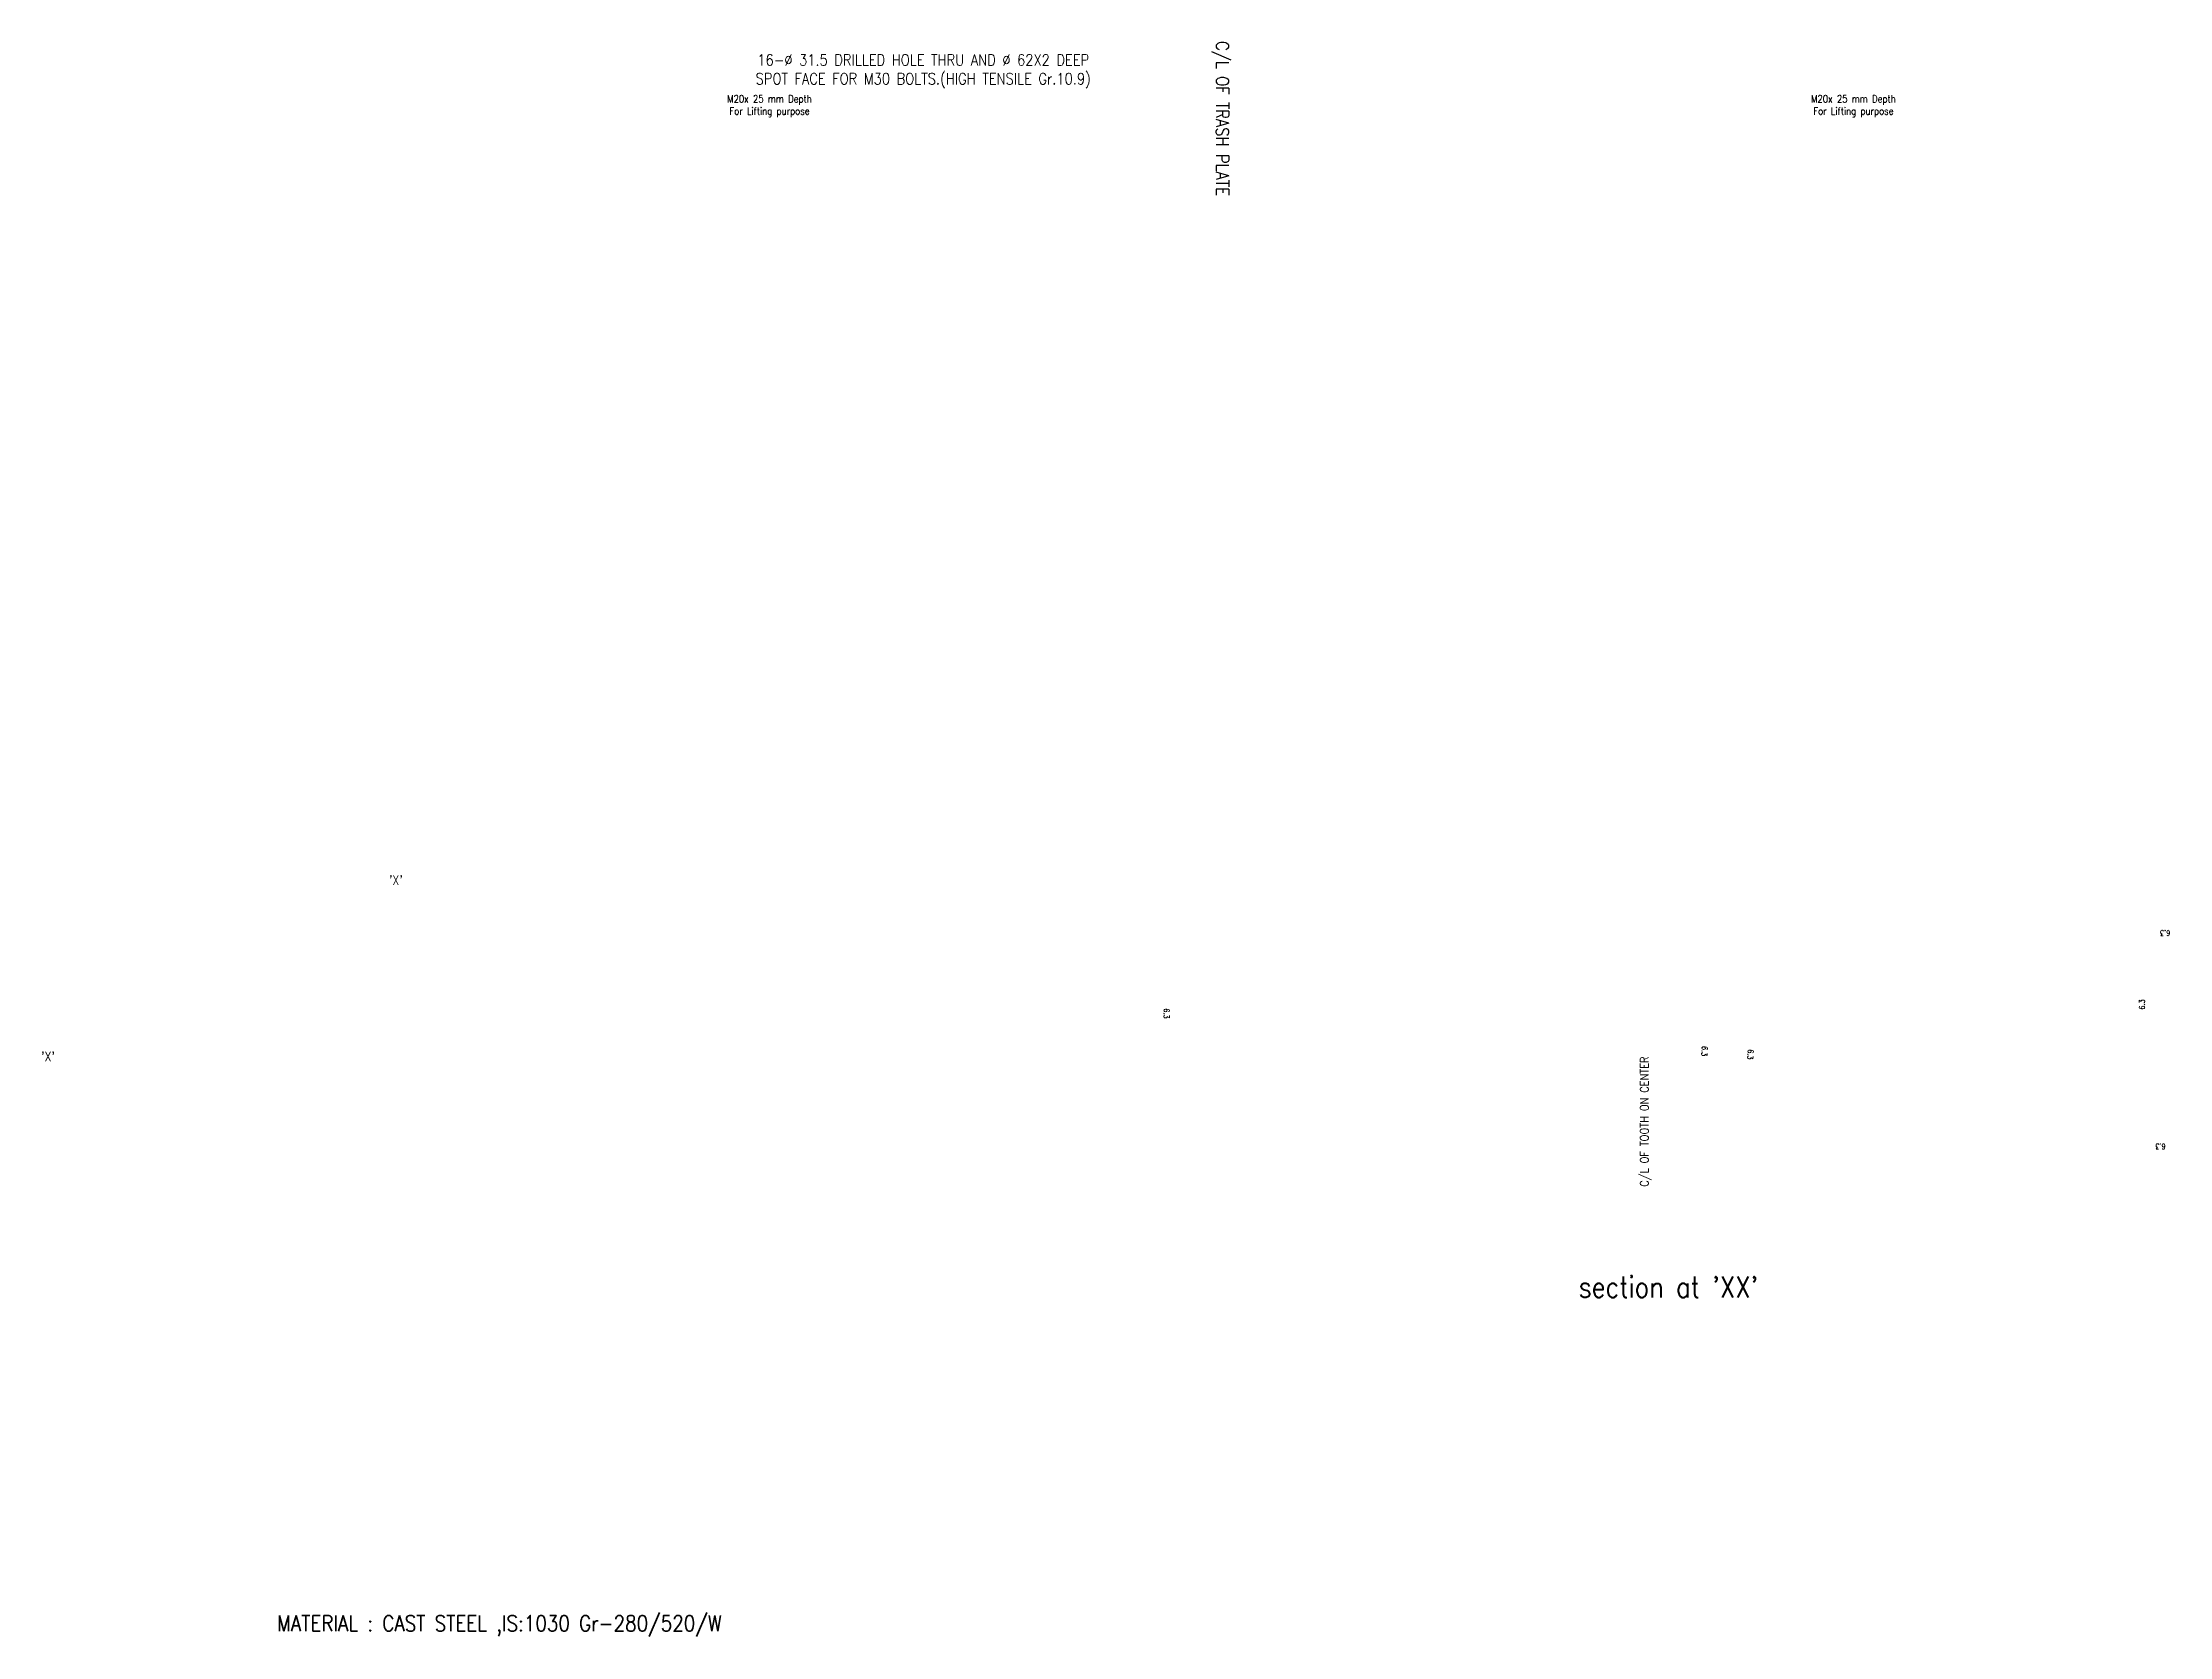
# Model space of a CAD drawing. Header units: millimetres. Extents: x 135002 to 160744, y 22203 to 27033.
# Drawn here: x 146215 to 147161, y 26293 to 27002 of the extents above; entities that cross this region are included whole.
import ezdxf

# ---------------------------------------------------------------- set-up
doc = ezdxf.new("R2010")
doc.units = ezdxf.units.MM
doc.header["$LTSCALE"] = 25
doc.linetypes.add('DASHED', pattern=[0.75, 0.5, -0.25])
doc.layers.get('0').update_dxf_attribs({"linetype": 'CONTINUOUS'})
doc.layers.add('dought line', color=6, linetype='DASHED', lineweight=15)
doc.layers.add('main', color=7, linetype='CONTINUOUS', lineweight=30)
doc.styles.get("Standard").update_dxf_attribs({"font": 'romans.shx', "width": 0.85, "bigfont": 'fls_ful.shx'})

msp = doc.modelspace()

# ---------------------------------------------------------------- texts
at = {"lineweight": -3, "attachment_point": 5}
for s, insert, char_height, rotation in [('C/L OF TRASH PLATE', (146739.012, 26968.066), 5.625, 270), ('C/L OF TRASH PLATE', (146739.012, 26968.066), 5.625, 270), ('C/L OF TOOTH ON CENTER', (146928.189, 26522.082), 3.75, 90), ('C/L OF TOOTH ON CENTER', (146928.189, 26522.082), 3.75, 90)]:
    msp.add_mtext(s, dxfattribs=dict(at, insert=insert, char_height=char_height, rotation=rotation))
at = {"char_height": 3.25, "attachment_point": 5}
for insert in [(146538.619, 26973.589), (146538.619, 26973.589), (147020.454, 26973.589), (147020.454, 26973.589)]:
    msp.add_mtext('M20x 25 mm Depth \\PFor Lifting purpose', dxfattribs=dict(at, insert=insert))
at = {"color": 4, "attachment_point": 5}
for s, insert, char_height in [("\\A1;section at 'XX'", (146938.192, 26448.551), 9.36), ('\\A1;MATERIAL : CAST STEEL ,IS:1030 Gr-280/520/W', (146418.556, 26297.85), 7.02)]:
    msp.add_mtext(s, dxfattribs=dict(at, insert=insert, char_height=char_height))
at = {"layer": 'dought line', "color": 4, "ltscale": 0.6, "char_height": 4.2, "attachment_point": 5}
for insert in [(146372.526, 26629.475), (146217.906, 26551.019)]:
    msp.add_mtext("\\A1;'X'", dxfattribs=dict(at, insert=insert))
at = {"layer": 'main', "insert": (146606.971, 26989.12), "char_height": 5, "attachment_point": 5}
msp.add_mtext('16-%%C 31.5 DRILLED HOLE THRU AND %%C 62X2 DEEP\\PSPOT FACE FOR M30 BOLTS.(HIGH TENSILE Gr.10.9)', dxfattribs=at)
at = {"layer": 'main', "char_height": 2.5, "attachment_point": 5}
for insert, rotation in [((147159.042, 26605.946), 180), ((146715.134, 26570.168), 270), ((146715.134, 26570.168), 270), ((147148.745, 26574.13), 90), ((146954.289, 26553.408), 266.499026), ((146954.289, 26553.408), 266.499026), ((146974.686, 26551.968), 266.499026), ((146974.686, 26551.968), 266.499026), ((147156.99, 26511.021), 180)]:
    msp.add_mtext('6.3', dxfattribs=dict(at, insert=insert, rotation=rotation))

doc.saveas('drawing.dxf')
